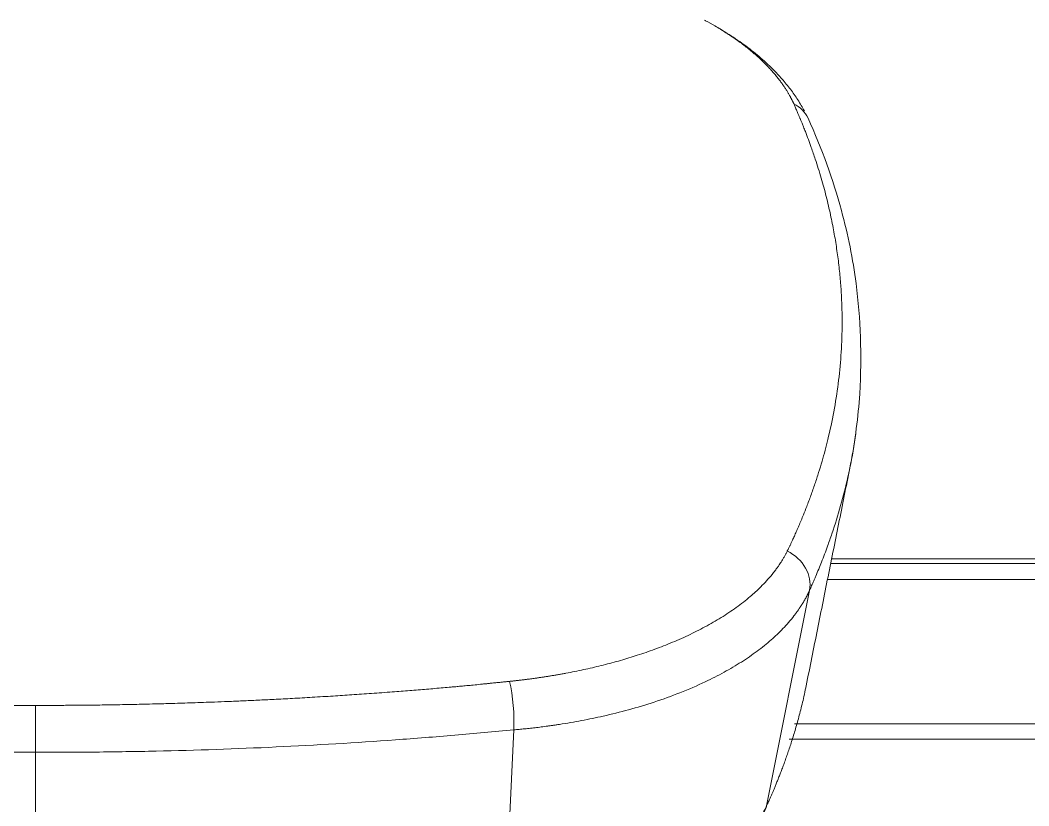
# Model space of a CAD drawing. Header units: millimetres. Extents: x 2433 to 4809, y -10272 to -6912.
# Drawn here: x 3241.6 to 3293.2, y -7308.4 to -7268.2 of the extents above; entities that cross this region are included whole.
import ezdxf

# ---------------------------------------------------------------- set-up
doc = ezdxf.new("R2010")
doc.units = ezdxf.units.MM

msp = doc.modelspace()

# ---------------------------------------------------------------- linework, layer by layer
at = {"linetype": 'Continuous', "lineweight": 18, "extrusion": (-1.22465e-16, -1, 0)}
for p, q in [((3426.199, -7295.784), (3283.113, -7295.784)), ((3242.351, -7303.282), (3242.351, -7305.682)), ((3280.946, -7305.017), (3426.199, -7305.017)), ((3242.351, -7315.933), (3242.351, -7305.682))]:
    msp.add_line(p, q, dxfattribs=at)
at = {"linetype": 'Continuous', "lineweight": 13, "extrusion": (-1.22465e-16, -1, 0)}
for p, q in [((3283.063, -7296.018), (3426.199, -7296.018)), ((3282.903, -7296.832), (3426.199, -7296.832)), ((3279.787, -7308.423), (3281.984, -7297.394)), ((3266.363, -7314.723), (3266.833, -7304.536)), ((3426.199, -7304.231), (3281.214, -7304.231))]:
    msp.add_line(p, q, dxfattribs=at)
at = {"linetype": 'Continuous', "lineweight": 18}
for centre, major_axis, ratio, start_param, end_param in [((3280.1, -7274.073), (-1.818, -0.835), 0.863895, 3.154576, 3.750266), ((3278.824, -7308.172), (-0.909, 0.417), 0.864663, 2.936009, 3.344074)]:
    msp.add_ellipse(centre, major_axis=major_axis, ratio=ratio, start_param=start_param, end_param=end_param, dxfattribs=at)
at = {"linetype": 'Continuous', "lineweight": 13}
for centre, major_axis, ratio, start_param, end_param in [((3280.058, -7296.893), (-1.824, 0.819), 0.854329, 3.337214, 4.663226), ((3266.419, -7303.326), (-0.17, 1.993), 0.197178, 4.042717, 5.389584)]:
    msp.add_ellipse(centre, major_axis=major_axis, ratio=ratio, start_param=start_param, end_param=end_param, dxfattribs=at)
at = {"linetype": 'Continuous', "lineweight": 18}
for points, knots in [([(3281.179, -7272.491), (3281.174, -7272.48), (3281.164, -7272.457), (3281.147, -7272.422), (3281.13, -7272.385), (3281.11, -7272.344), (3281.089, -7272.302), (3281.067, -7272.257), (3281.042, -7272.209), (3281.016, -7272.159), (3280.988, -7272.107), (3280.957, -7272.052), (3280.925, -7271.994), (3280.89, -7271.935), (3280.853, -7271.872), (3280.814, -7271.808), (3280.772, -7271.741), (3280.727, -7271.672), (3280.679, -7271.6), (3280.629, -7271.527), (3280.576, -7271.45), (3280.519, -7271.372), (3280.459, -7271.292), (3280.396, -7271.209), (3280.329, -7271.124), (3280.258, -7271.037), (3280.184, -7270.948), (3280.106, -7270.857), (3280.023, -7270.764), (3279.937, -7270.669), (3279.846, -7270.572), (3279.75, -7270.474), (3279.547, -7270.27), (3279.222, -7269.968), (3278.75, -7269.577), (3278.245, -7269.202), (3277.71, -7268.843), (3277.179, -7268.519), (3276.805, -7268.31), (3276.623, -7268.213), (3276.607, -7268.204)], [0, 0, 0, 0, 0.00692, 0.014372, 0.022358, 0.030876, 0.039927, 0.04951, 0.059625, 0.070273, 0.081453, 0.093164, 0.105408, 0.118182, 0.131487, 0.145324, 0.15969, 0.174586, 0.190012, 0.205968, 0.222452, 0.239464, 0.257005, 0.275074, 0.293669, 0.312792, 0.332442, 0.352617, 0.373318, 0.394545, 0.416297, 0.438573, 0.461372, 0.55489, 0.647446, 0.739046, 0.8297, 0.919415, 0.9927, 1, 1, 1, 1]), ([(3284.088, -7290.934), (3284.319, -7289.699), (3284.611, -7287.486), (3284.627, -7284.398), (3284.391, -7281.358), (3283.632, -7277.587), (3282.618, -7274.784), (3281.908, -7273.218)], [0, 0, 0, 0, 0.187621, 0.346042, 0.504884, 0.722204, 1, 1, 1, 1]), ([(3279.787, -7308.423), (3279.799, -7308.397), (3279.824, -7308.342), (3279.865, -7308.252), (3279.911, -7308.149), (3279.963, -7308.032), (3280.02, -7307.902), (3280.082, -7307.758), (3280.15, -7307.601), (3280.221, -7307.43), (3280.297, -7307.245), (3280.377, -7307.047), (3280.461, -7306.835), (3280.548, -7306.609), (3280.638, -7306.37), (3280.731, -7306.117), (3280.826, -7305.85), (3280.922, -7305.569), (3281.02, -7305.274), (3281.119, -7304.966), (3281.218, -7304.643), (3281.316, -7304.307), (3281.414, -7303.957), (3281.511, -7303.593), (3281.605, -7303.215), (3281.7, -7302.809), (3281.76, -7302.53), (3281.791, -7302.382)], [0, 0, 0, 0, 0.012784, 0.027814, 0.04509, 0.064614, 0.086384, 0.1104, 0.136663, 0.165173, 0.195929, 0.228932, 0.264181, 0.301677, 0.341419, 0.383408, 0.427644, 0.474126, 0.522854, 0.573829, 0.627051, 0.682518, 0.740233, 0.800194, 0.862401, 0.926855, 1, 1, 1, 1]), ([(3242.351, -7305.682), (3241.323, -7305.682), (3240.295, -7305.68), (3238.24, -7305.66), (3237.213, -7305.644), (3234.134, -7305.577), (3232.084, -7305.507), (3227.997, -7305.315), (3225.959, -7305.193), (3222.914, -7304.972), (3221.902, -7304.892), (3219.882, -7304.72), (3218.874, -7304.621), (3217.869, -7304.535)], [0, 0, 0, 0, 0.125, 0.125, 0.25, 0.25, 0.5, 0.5, 0.75, 0.75, 0.875, 0.875, 1, 1, 1, 1]), ([(3266.833, -7304.536), (3265.829, -7304.622), (3264.821, -7304.718), (3262.801, -7304.893), (3261.788, -7304.972), (3258.744, -7305.193), (3256.706, -7305.315), (3252.618, -7305.507), (3250.568, -7305.577), (3247.489, -7305.644), (3246.463, -7305.66), (3244.407, -7305.68), (3243.379, -7305.682), (3242.351, -7305.682)], [0, 0, 0, 0, 0.125, 0.125, 0.25, 0.25, 0.5, 0.5, 0.75, 0.75, 0.875, 0.875, 1, 1, 1, 1])]:
    msp.add_open_spline(points, degree=3, knots=knots, dxfattribs=at)
for points, degree in [([(3281.72, -7272.851), (3280.283, -7270.207), (3276.808, -7268.313)], 2), ([(3284.357, -7289.358), (3284.274, -7289.949), (3284.171, -7290.539), (3284.048, -7291.129)], 3), ([(3281.777, -7302.452), (3284.086, -7290.941)], 1)]:
    msp.add_open_spline(points, degree=degree, dxfattribs=at)
at = {"linetype": 'Continuous', "lineweight": 13}
for points, knots in [([(3280.847, -7295.377), (3280.855, -7295.36), (3280.873, -7295.324), (3280.899, -7295.27), (3280.927, -7295.212), (3280.956, -7295.151), (3280.987, -7295.087), (3281.029, -7294.998), (3281.095, -7294.857), (3281.166, -7294.704), (3281.232, -7294.558), (3281.282, -7294.446), (3281.333, -7294.33), (3281.385, -7294.209), (3281.439, -7294.085), (3281.495, -7293.952), (3281.574, -7293.766), (3281.691, -7293.48), (3281.86, -7293.054), (3282.058, -7292.525), (3282.261, -7291.945), (3282.451, -7291.362), (3282.625, -7290.789), (3282.781, -7290.226), (3282.997, -7289.382), (3283.241, -7288.247), (3283.466, -7286.814), (3283.608, -7285.371), (3283.656, -7284.15), (3283.652, -7283.147), (3283.624, -7282.359), (3283.57, -7281.554), (3283.488, -7280.732), (3283.377, -7279.893), (3283.236, -7279.038), (3283.059, -7278.15), (3282.843, -7277.231), (3282.583, -7276.28), (3282.322, -7275.441), (3282.05, -7274.647), (3281.845, -7274.096), (3281.682, -7273.683), (3281.606, -7273.493), (3281.548, -7273.352), (3281.51, -7273.259), (3281.482, -7273.193), (3281.451, -7273.119), (3281.402, -7273.001), (3281.345, -7272.867), (3281.291, -7272.742), (3281.25, -7272.649), (3281.213, -7272.566), (3281.19, -7272.515), (3281.179, -7272.491)], [0, 0, 0, 0, 0.002258, 0.004656, 0.007195, 0.009875, 0.012695, 0.015656, 0.021756, 0.031306, 0.036096, 0.041056, 0.046186, 0.051485, 0.056954, 0.062592, 0.069023, 0.081599, 0.100311, 0.125141, 0.151127, 0.176636, 0.201667, 0.226221, 0.250299, 0.312154, 0.374427, 0.437083, 0.500081, 0.533495, 0.567689, 0.602658, 0.638393, 0.674888, 0.712137, 0.750131, 0.791039, 0.832654, 0.874971, 0.901572, 0.93744, 0.947948, 0.956325, 0.962575, 0.966701, 0.968705, 0.971318, 0.976533, 0.984348, 0.988961, 0.993107, 0.996787, 1, 1, 1, 1]), ([(3284.048, -7291.129), (3284.017, -7291.28), (3283.878, -7291.923), (3283.592, -7293.046), (3283.225, -7294.229), (3282.888, -7295.192), (3282.659, -7295.794), (3282.453, -7296.307), (3282.331, -7296.599), (3282.236, -7296.821), (3282.175, -7296.963), (3282.119, -7297.091), (3282.069, -7297.204), (3282.024, -7297.304), (3281.997, -7297.366), (3281.984, -7297.394)], [0, 0, 0, 0, 0.072082, 0.306672, 0.536067, 0.63766, 0.767963, 0.824942, 0.883953, 0.909048, 0.931842, 0.952334, 0.970525, 0.986413, 1, 1, 1, 1]), ([(3266.619, -7302.051), (3266.642, -7302.048), (3266.687, -7302.044), (3266.755, -7302.037), (3266.824, -7302.029), (3266.894, -7302.022), (3266.965, -7302.014), (3267.038, -7302.006), (3267.11, -7301.997), (3267.184, -7301.989), (3267.259, -7301.98), (3267.335, -7301.971), (3267.411, -7301.961), (3267.489, -7301.951), (3267.567, -7301.941), (3267.647, -7301.931), (3267.727, -7301.92), (3267.808, -7301.909), (3267.89, -7301.898), (3267.973, -7301.886), (3268.057, -7301.875), (3268.142, -7301.862), (3268.227, -7301.85), (3268.313, -7301.837), (3268.401, -7301.823), (3268.489, -7301.81), (3268.577, -7301.796), (3268.667, -7301.781), (3268.758, -7301.766), (3268.849, -7301.751), (3268.941, -7301.736), (3269.034, -7301.72), (3269.128, -7301.703), (3269.222, -7301.687), (3269.318, -7301.67), (3269.414, -7301.652), (3269.629, -7301.612), (3269.963, -7301.547), (3270.414, -7301.453), (3270.863, -7301.353), (3271.311, -7301.245), (3271.757, -7301.131), (3272.343, -7300.971), (3273.079, -7300.75), (3273.966, -7300.448), (3274.874, -7300.098), (3275.775, -7299.702), (3276.648, -7299.263), (3277.474, -7298.786), (3278.25, -7298.268), (3278.817, -7297.825), (3279.222, -7297.467), (3279.502, -7297.201), (3279.789, -7296.902), (3280.029, -7296.624), (3280.213, -7296.392), (3280.335, -7296.226), (3280.427, -7296.095), (3280.494, -7295.994), (3280.547, -7295.912), (3280.593, -7295.838), (3280.636, -7295.766), (3280.677, -7295.696), (3280.716, -7295.628), (3280.752, -7295.562), (3280.785, -7295.499), (3280.817, -7295.437), (3280.837, -7295.397), (3280.847, -7295.377)], [0, 0, 0, 0, 0.003272, 0.006593, 0.009963, 0.013383, 0.016851, 0.020369, 0.023936, 0.027552, 0.031218, 0.034932, 0.038696, 0.042509, 0.046371, 0.050282, 0.054243, 0.058253, 0.062312, 0.06642, 0.070577, 0.074784, 0.079039, 0.083344, 0.087699, 0.092102, 0.096555, 0.101056, 0.105608, 0.110208, 0.114857, 0.119556, 0.124304, 0.129101, 0.133947, 0.138842, 0.143787, 0.166938, 0.190329, 0.213957, 0.237823, 0.261924, 0.286259, 0.334266, 0.386018, 0.441496, 0.500683, 0.560583, 0.62218, 0.685473, 0.750459, 0.777044, 0.806669, 0.839324, 0.875001, 0.896105, 0.913517, 0.927244, 0.93729, 0.94519, 0.952856, 0.960289, 0.967489, 0.974456, 0.981191, 0.987693, 0.993962, 1, 1, 1, 1]), ([(3281.984, -7297.394), (3281.979, -7297.405), (3281.969, -7297.427), (3281.953, -7297.461), (3281.937, -7297.496), (3281.919, -7297.532), (3281.901, -7297.569), (3281.883, -7297.607), (3281.863, -7297.646), (3281.842, -7297.686), (3281.821, -7297.728), (3281.798, -7297.77), (3281.774, -7297.813), (3281.75, -7297.857), (3281.724, -7297.903), (3281.697, -7297.949), (3281.669, -7297.996), (3281.64, -7298.044), (3281.61, -7298.094), (3281.579, -7298.144), (3281.546, -7298.195), (3281.512, -7298.247), (3281.476, -7298.301), (3281.44, -7298.355), (3281.402, -7298.41), (3281.362, -7298.466), (3281.321, -7298.523), (3281.278, -7298.581), (3281.234, -7298.64), (3281.116, -7298.793), (3280.919, -7299.032), (3280.629, -7299.349), (3280.33, -7299.646), (3279.905, -7300.035), (3279.313, -7300.512), (3278.507, -7301.066), (3277.62, -7301.589), (3276.578, -7302.12), (3275.387, -7302.635), (3274.067, -7303.111), (3272.749, -7303.508), (3271.678, -7303.775), (3270.868, -7303.951), (3270.311, -7304.061), (3269.749, -7304.162), (3269.313, -7304.234), (3269.007, -7304.28), (3268.834, -7304.305), (3268.663, -7304.33), (3268.495, -7304.353), (3268.33, -7304.374), (3268.167, -7304.395), (3268.008, -7304.415), (3267.851, -7304.433), (3267.697, -7304.451), (3267.546, -7304.467), (3267.397, -7304.483), (3267.252, -7304.497), (3267.11, -7304.511), (3266.97, -7304.524), (3266.878, -7304.532), (3266.833, -7304.536)], [0, 0, 0, 0, 0.003068, 0.00624, 0.009516, 0.012894, 0.016377, 0.019962, 0.023651, 0.027444, 0.031339, 0.035339, 0.039441, 0.043647, 0.047957, 0.05237, 0.056886, 0.061506, 0.066229, 0.071055, 0.075985, 0.081018, 0.086155, 0.091395, 0.096738, 0.102185, 0.107735, 0.113388, 0.119145, 0.125005, 0.158433, 0.19033, 0.220699, 0.249539, 0.311926, 0.374349, 0.436811, 0.499312, 0.577037, 0.650519, 0.719758, 0.784758, 0.811784, 0.838677, 0.865437, 0.892062, 0.900283, 0.908358, 0.916286, 0.924068, 0.931703, 0.939192, 0.946534, 0.95373, 0.96078, 0.967683, 0.974439, 0.981049, 0.987512, 0.993829, 1, 1, 1, 1]), ([(3218.083, -7302.05), (3218.121, -7302.054), (3218.198, -7302.062), (3218.315, -7302.074), (3218.437, -7302.087), (3218.564, -7302.1), (3218.694, -7302.114), (3218.8, -7302.125), (3218.909, -7302.137), (3219.051, -7302.152), (3219.282, -7302.176), (3219.519, -7302.2), (3219.729, -7302.221), (3219.881, -7302.236), (3220.031, -7302.25), (3220.178, -7302.264), (3220.332, -7302.278), (3220.519, -7302.294), (3220.769, -7302.317), (3221.074, -7302.344), (3221.405, -7302.372), (3221.73, -7302.401), (3222.049, -7302.428), (3222.36, -7302.454), (3222.665, -7302.479), (3222.963, -7302.503), (3223.253, -7302.527), (3223.537, -7302.549), (3223.813, -7302.57), (3224.383, -7302.614), (3225.229, -7302.676), (3226.333, -7302.751), (3227.375, -7302.818), (3228.354, -7302.877), (3229.27, -7302.928), (3230.399, -7302.988), (3231.698, -7303.049), (3233.001, -7303.103), (3234.029, -7303.14), (3234.825, -7303.166), (3235.554, -7303.188), (3236.287, -7303.208), (3237.016, -7303.225), (3237.712, -7303.24), (3238.308, -7303.251), (3238.817, -7303.259), (3239.273, -7303.265), (3239.68, -7303.27), (3240.069, -7303.273), (3240.445, -7303.276), (3240.79, -7303.278), (3241.086, -7303.28), (3241.341, -7303.281), (3241.559, -7303.281), (3241.744, -7303.282), (3241.898, -7303.282), (3242.05, -7303.282), (3242.2, -7303.282), (3242.301, -7303.282), (3242.351, -7303.282)], [0, 0, 0, 0, 0.004757, 0.009696, 0.014817, 0.020119, 0.025602, 0.031267, 0.033416, 0.039344, 0.049048, 0.062521, 0.06899, 0.075349, 0.081598, 0.087737, 0.093765, 0.100748, 0.111165, 0.125008, 0.138846, 0.152386, 0.165627, 0.17857, 0.191216, 0.203565, 0.215617, 0.227373, 0.238833, 0.249997, 0.298243, 0.343866, 0.386855, 0.427203, 0.464909, 0.499977, 0.566635, 0.624974, 0.66042, 0.693069, 0.722913, 0.749963, 0.783089, 0.81246, 0.835391, 0.856222, 0.874969, 0.89129, 0.906227, 0.92259, 0.937484, 0.948491, 0.958866, 0.968742, 0.975247, 0.981538, 0.9877, 0.993822, 1, 1, 1, 1]), ([(3242.351, -7303.282), (3242.393, -7303.282), (3242.477, -7303.282), (3242.602, -7303.282), (3242.728, -7303.282), (3242.855, -7303.282), (3242.984, -7303.282), (3243.119, -7303.281), (3243.261, -7303.281), (3243.409, -7303.28), (3243.561, -7303.28), (3243.719, -7303.279), (3243.948, -7303.278), (3244.257, -7303.276), (3244.634, -7303.273), (3245.022, -7303.27), (3245.43, -7303.265), (3245.885, -7303.259), (3246.395, -7303.251), (3246.907, -7303.241), (3247.42, -7303.231), (3247.929, -7303.22), (3248.58, -7303.204), (3249.401, -7303.181), (3250.418, -7303.149), (3251.365, -7303.115), (3252.218, -7303.081), (3252.954, -7303.05), (3253.74, -7303.014), (3254.595, -7302.973), (3255.525, -7302.924), (3256.537, -7302.866), (3257.55, -7302.805), (3258.562, -7302.739), (3259.57, -7302.669), (3260.412, -7302.607), (3261.064, -7302.557), (3261.507, -7302.522), (3261.944, -7302.487), (3262.374, -7302.452), (3262.798, -7302.417), (3263.215, -7302.381), (3263.57, -7302.35), (3263.874, -7302.323), (3264.141, -7302.298), (3264.441, -7302.27), (3264.774, -7302.238), (3265.08, -7302.208), (3265.342, -7302.181), (3265.541, -7302.161), (3265.716, -7302.143), (3265.89, -7302.125), (3266.069, -7302.107), (3266.259, -7302.087), (3266.441, -7302.069), (3266.561, -7302.057), (3266.619, -7302.051)], [0, 0, 0, 0, 0.005154, 0.010259, 0.01537, 0.02054, 0.025821, 0.03126, 0.037133, 0.043165, 0.049388, 0.055831, 0.062519, 0.077411, 0.093778, 0.108713, 0.125036, 0.14378, 0.164609, 0.18754, 0.206701, 0.22753, 0.250031, 0.286715, 0.32838, 0.375026, 0.403154, 0.433363, 0.465655, 0.500027, 0.538791, 0.580457, 0.625019, 0.66414, 0.705807, 0.750018, 0.768609, 0.786962, 0.805071, 0.822933, 0.840543, 0.857897, 0.874993, 0.884766, 0.895899, 0.908393, 0.922252, 0.937479, 0.946807, 0.955126, 0.962436, 0.968733, 0.977002, 0.98497, 0.992636, 1, 1, 1, 1]), ([(3266.363, -7314.723), (3266.385, -7314.721), (3266.429, -7314.717), (3266.495, -7314.71), (3266.561, -7314.702), (3266.628, -7314.695), (3266.694, -7314.688), (3266.761, -7314.68), (3266.828, -7314.672), (3266.896, -7314.664), (3266.963, -7314.656), (3267.031, -7314.648), (3267.099, -7314.64), (3267.168, -7314.631), (3267.236, -7314.622), (3267.305, -7314.613), (3267.374, -7314.604), (3267.443, -7314.595), (3267.512, -7314.586), (3267.581, -7314.576), (3267.651, -7314.567), (3267.721, -7314.557), (3267.791, -7314.547), (3267.861, -7314.536), (3267.931, -7314.526), (3268.002, -7314.515), (3268.073, -7314.504), (3268.144, -7314.494), (3268.215, -7314.482), (3268.286, -7314.471), (3268.358, -7314.46), (3268.429, -7314.448), (3268.501, -7314.436), (3268.573, -7314.424), (3268.645, -7314.412), (3268.717, -7314.399), (3268.79, -7314.386), (3268.862, -7314.373), (3268.935, -7314.36), (3269.008, -7314.347), (3269.081, -7314.334), (3269.154, -7314.32), (3269.228, -7314.306), (3269.301, -7314.292), (3269.375, -7314.278), (3269.448, -7314.263), (3269.522, -7314.249), (3269.596, -7314.234), (3269.67, -7314.219), (3269.744, -7314.203), (3269.819, -7314.188), (3269.893, -7314.172), (3269.967, -7314.156), (3270.042, -7314.14), (3270.117, -7314.123), (3270.192, -7314.107), (3270.267, -7314.09), (3270.342, -7314.073), (3270.417, -7314.055), (3270.492, -7314.038), (3270.567, -7314.02), (3270.642, -7314.002), (3270.718, -7313.984), (3270.793, -7313.965), (3270.869, -7313.947), (3270.944, -7313.928), (3271.02, -7313.908), (3271.096, -7313.889), (3271.171, -7313.869), (3271.247, -7313.849), (3271.323, -7313.829), (3271.399, -7313.809), (3271.475, -7313.788), (3271.551, -7313.767), (3271.627, -7313.746), (3271.703, -7313.725), (3271.779, -7313.703), (3271.855, -7313.681), (3271.931, -7313.659), (3272.007, -7313.637), (3272.083, -7313.614), (3272.159, -7313.591), (3272.235, -7313.568), (3272.311, -7313.545), (3272.386, -7313.521), (3272.462, -7313.497), (3272.538, -7313.473), (3272.614, -7313.449), (3272.69, -7313.424), (3272.766, -7313.399), (3272.842, -7313.374), (3272.917, -7313.348), (3272.993, -7313.323), (3273.069, -7313.297), (3273.144, -7313.27), (3273.22, -7313.244), (3273.295, -7313.217), (3273.37, -7313.19), (3273.445, -7313.162), (3273.52, -7313.135), (3273.595, -7313.107), (3273.67, -7313.079), (3273.745, -7313.05), (3273.82, -7313.021), (3273.894, -7312.992), (3273.969, -7312.963), (3274.043, -7312.933), (3274.117, -7312.903), (3274.192, -7312.873), (3274.265, -7312.843), (3274.339, -7312.812), (3274.413, -7312.781), (3274.486, -7312.75), (3274.559, -7312.718), (3274.633, -7312.686), (3274.705, -7312.654), (3274.778, -7312.622), (3274.851, -7312.589), (3274.923, -7312.556), (3274.995, -7312.523), (3275.334, -7312.364), (3275.921, -7312.068), (3276.704, -7311.613), (3277.422, -7311.128), (3277.994, -7310.675), (3278.441, -7310.267), (3278.786, -7309.912), (3279.094, -7309.55), (3279.319, -7309.242), (3279.476, -7309.002), (3279.572, -7308.84), (3279.648, -7308.704), (3279.704, -7308.595), (3279.744, -7308.514), (3279.77, -7308.459), (3279.783, -7308.432), (3279.787, -7308.423)], [0, 0, 0, 0, 0.003357, 0.006728, 0.010114, 0.013514, 0.016928, 0.020357, 0.023801, 0.027258, 0.03073, 0.034217, 0.037718, 0.041234, 0.044764, 0.048308, 0.051867, 0.05544, 0.059028, 0.06263, 0.066246, 0.069877, 0.073522, 0.077182, 0.080856, 0.084545, 0.088248, 0.091965, 0.095697, 0.099444, 0.103204, 0.106979, 0.110769, 0.114573, 0.118392, 0.122224, 0.126072, 0.129933, 0.13381, 0.1377, 0.141605, 0.145525, 0.149458, 0.153407, 0.157369, 0.161347, 0.165338, 0.169344, 0.173365, 0.177399, 0.181449, 0.185512, 0.18959, 0.193683, 0.19779, 0.201911, 0.206047, 0.210197, 0.214362, 0.218541, 0.222735, 0.226943, 0.231165, 0.235402, 0.239653, 0.243919, 0.248199, 0.252493, 0.256802, 0.261126, 0.265463, 0.269816, 0.274182, 0.278563, 0.282959, 0.287369, 0.291793, 0.296232, 0.300685, 0.305152, 0.309634, 0.314131, 0.318642, 0.323167, 0.327707, 0.332261, 0.336829, 0.341412, 0.34601, 0.350622, 0.355248, 0.359889, 0.364544, 0.369213, 0.373897, 0.378596, 0.383308, 0.388036, 0.392777, 0.397533, 0.402304, 0.407089, 0.411888, 0.416702, 0.42153, 0.426373, 0.43123, 0.436101, 0.440987, 0.445887, 0.450802, 0.455731, 0.460675, 0.465633, 0.470605, 0.475592, 0.480593, 0.485609, 0.490639, 0.495683, 0.500742, 0.562188, 0.624294, 0.68706, 0.750485, 0.791988, 0.833491, 0.874994, 0.916495, 0.937382, 0.955282, 0.970197, 0.982126, 0.99107, 0.997028, 1, 1, 1, 1])]:
    msp.add_open_spline(points, degree=3, knots=knots, dxfattribs=at)

doc.saveas('drawing.dxf')
